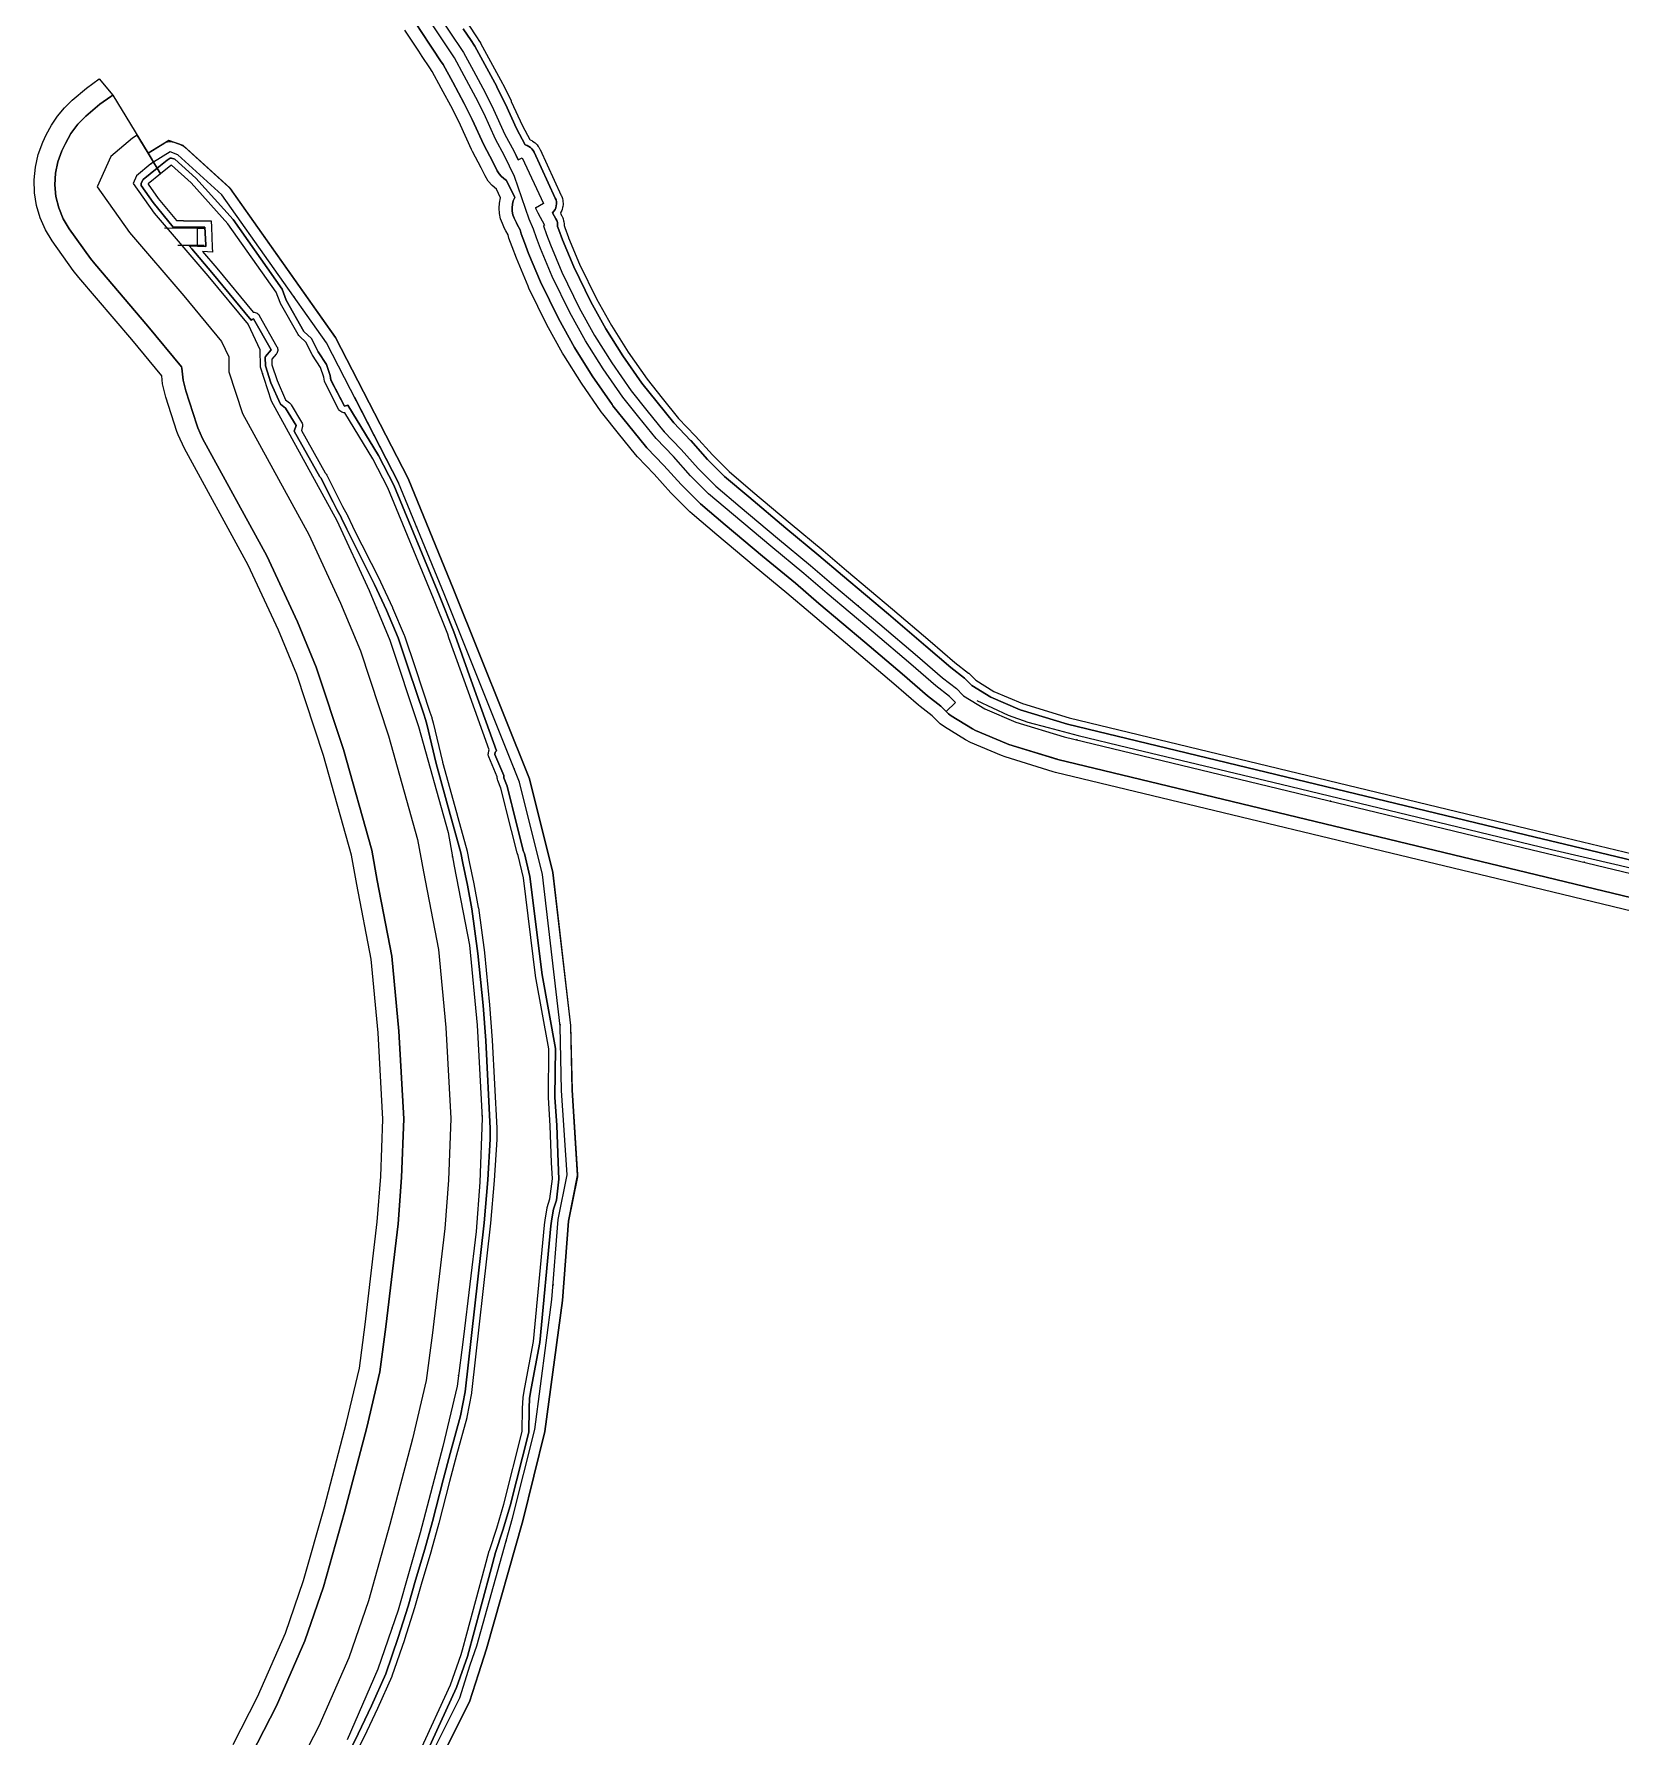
# Model space of a CAD drawing. Header units: inches. Extents: x 87989 to 118156, y 435697 to 451526.
# Drawn here: x 105422 to 106030, y 448099 to 448751 of the extents above; entities that cross this region are included whole.
import ezdxf

# ---------------------------------------------------------------- set-up
doc = ezdxf.new("R2010")
doc.units = ezdxf.units.IN
doc.header["$MEASUREMENT"] = 0
for name, color, linetype, true_color in [('As_waterkering_BWK', 7, 'Continuous', 0x7b8981), ('Beschermingszone_BWK', 7, 'Continuous', 0xcf890d), ('Grens_bebouwingsvrije_zone_BWK', 7, 'Continuous', 0x6789ae), ('Kernzone_BWK', 7, 'Continuous', 0xcb89af), ('Kunstwerken_BWK', 7, 'Continuous', 0xc78952), ('Referentiepunten_BWK', 7, 'Continuous', 0x178980)]:
    doc.layers.add(name, color=color, linetype=linetype, true_color=true_color)

msp = doc.modelspace()

# ---------------------------------------------------------------- linework, layer by layer
at = {"layer": 'As_waterkering_BWK'}
for points in [[(105580.712, 448752.409), (105581.987, 448750.5), (105584.9602, 448746.0497), (105586.182, 448744.221), (105590.037, 448737.178), (105594.54, 448728.817), (105597.715, 448722.358), (105602.047, 448712.825), (105605.4567, 448706.4625), (105607.1253, 448703.0657), (105608.7625, 448703.8843), (105616.8736, 448686.3225), (105613.8226, 448684.5366), (105614.6632, 448682.7324), (105617.303, 448678.048), (105616.842, 448677.798), (105618.011, 448674.533), (105619.514, 448670.523), (105623.9, 448660.059), (105630.572, 448646.384), (105636.461, 448635.75), (105643.085, 448625.263), (105650.531, 448614.519), (105656.521, 448607.043), (105663.019, 448598.981), (105669.581, 448592.147), (105676.141, 448584.849), (105682.883, 448578.104), (105692.299, 448570.107), (105706.552, 448558.17), (105719.178, 448547.722), (105728.192, 448540.011), (105745.817, 448525.158), (105760.185, 448512.961), (105769.748, 448504.682), (105775.1344, 448500.5232), (105777.5904, 448498.0348)], [(105467.4199, 448702.2184), (105466.402, 448701.6004), (105460.978, 448696.9702), (105459.6551, 448694.0598), (105467.7249, 448682.6827), (105488.288, 448658.6518), (105503.7083, 448639.9524), (105508.2062, 448630.4274), (105508.3385, 448623.8128), (105512.5719, 448610.7159), (105537.7073, 448564.9429), (105550.1428, 448538.0876), (105557.9848, 448519.0946), (105568.9282, 448485.9646), (105580.3053, 448445.351), (105582.6866, 448432.5186), (105588.5074, 448402.2238), (105591.4179, 448371.5321), (105593.4022, 448335.9455), (105592.4762, 448311.4715), (105591.021, 448292.5538), (105586.2585, 448252.2047), (105583.7449, 448233.287), (105578.321, 448210.1359), (105569.5897, 448177.0629), (105561.2553, 448147.4295), (105553.4501, 448124.8076), (105541.6761, 448097.8201)], [(105575.2346, 448094.6831), (105584.8563, 448113.8331), (105588.7443, 448126.5261), (105591.2856, 448133.8035), (105605.0439, 448182.7515), (105613.5106, 448216.6182), (105620.1252, 448266.4923), (105622.5065, 448297.0517), (105625.9461, 448314.2497), (105623.8294, 448346.5289), (105623.3002, 448371.1352), (105616.5533, 448429.3436), (105607.6898, 448464.6656), (105578.8501, 448536.7647), (105561.3413, 448579.2782), (105533.7386, 448632.9409), (105493.6541, 448689.6942), (105476.7208, 448705.04), (105473.8103, 448706.0984), (105467.4199, 448702.2184)], [(105777.5904, 448498.0348), (105777.8475, 448497.7743), (105785.9485, 448492.7622), (105797.8378, 448487.6918), (105816.3241, 448482.0094), (105995.7381, 448438.7562), (106006.8944, 448436.0666), (106080.2492, 448418.3822)]]:
    msp.add_lwpolyline(points, dxfattribs=at)
at = {"layer": 'Beschermingszone_BWK'}
for points in [[(106076.5753, 448404.8668), (106003.6133, 448422.4565), (105992.457, 448425.1461), (105813.0429, 448468.3993), (105812.2106, 448468.6273), (105793.7243, 448474.3097), (105792.3458, 448474.814), (105780.4565, 448479.8844), (105778.5825, 448480.8567), (105770.4815, 448485.8688), (105768.8485, 448487.0497), (105767.7121, 448488.1134), (105765.8325, 448490.0178), (105761.1921, 448493.6006), (105760.5846, 448494.0975), (105751.0732, 448502.3323), (105736.776, 448514.4688), (105719.1308, 448529.339), (105710.1644, 448537.009), (105697.5948, 448547.4105), (105683.2731, 448559.4051), (105673.8203, 448567.4332), (105672.9813, 448568.2067), (105666.2393, 448574.9517), (105665.7291, 448575.49), (105659.323, 448582.6167), (105652.9206, 448589.2845), (105652.1188, 448590.1954), (105645.6081, 448598.2732), (105639.6054, 448605.7651), (105639.0242, 448606.5444), (105631.4134, 448617.5375), (105624.6245, 448628.2736), (105624.2136, 448628.9675), (105618.1572, 448639.9233), (105611.3177, 448653.9201), (105610.9883, 448654.6471), (105606.5035, 448665.3602), (105604.866, 448669.7166), (105603.6614, 448673.0788), (105603.3309, 448674.3254), (105602.4665, 448675.8591), (105601.9728, 448676.8202), (105601.1322, 448678.6244), (105600.41, 448680.5152), (105599.974, 448682.4917), (105599.8337, 448684.5109), (105599.9923, 448686.5287), (105600.4462, 448688.5012), (105598.9339, 448691.7756), (105597.188, 448693.2207), (105595.7155, 448694.9434), (105594.5597, 448696.8929), (105593.0001, 448700.0676), (105589.7073, 448706.2121), (105589.3013, 448707.0331), (105585.0572, 448716.3726), (105582.0906, 448722.4075), (105577.7336, 448730.4978), (105574.1979, 448736.9572), (105573.3192, 448738.2724), (105570.3455, 448742.7235), (105569.0556, 448744.6547), (105563.7032, 448752.7329)], [(105567.8303, 448755.5565), (105573.2186, 448747.4241), (105574.5032, 448745.5008), (105577.4767, 448741.05), (105578.4779, 448739.5514), (105582.1277, 448732.8836), (105586.5368, 448724.6966), (105589.5778, 448718.5103), (105593.9838, 448708.8377), (105597.4489, 448702.3515), (105599.1893, 448698.8316), (105599.8697, 448697.7387), (105600.7031, 448696.7574), (105601.6715, 448695.9089), (105602.7537, 448695.2116), (105605.8667, 448688.6898), (105605.3163, 448687.4313), (105604.9664, 448686.1031), (105604.8255, 448684.7367), (105604.8968, 448683.365), (105605.1787, 448682.0207), (105605.6645, 448680.7359), (105606.5051, 448678.9317), (105606.8225, 448678.3139), (105607.9773, 448676.2511), (105608.3687, 448674.7642), (105609.5606, 448671.4368), (105611.1501, 448667.2041), (105615.7055, 448656.3462), (105622.591, 448642.2307), (105628.7197, 448631.1668), (105635.5818, 448620.2966), (105643.1338, 448609.3925), (105643.5074, 448608.8915), (105649.5056, 448601.4053), (105656.0117, 448593.3331), (105656.5272, 448592.7475), (105662.9866, 448586.0203), (105669.6116, 448578.6595), (105676.5176, 448571.7415), (105677.057, 448571.2442), (105686.4967, 448563.2272), (105700.7938, 448551.2532), (105713.3835, 448540.8351), (105722.3669, 448533.1504), (105740.0049, 448518.2864), (105754.3274, 448506.1282), (105764.0525, 448497.718), (105769.1546, 448493.7697), (105771.2707, 448491.6258), (105772.0624, 448490.8799), (105773.1122, 448490.1208), (105781.2132, 448485.1086), (105782.418, 448484.4836), (105794.3072, 448479.4132), (105795.1934, 448479.089), (105813.9472, 448473.3334), (105993.6288, 448430.0068), (106004.7851, 448427.3173), (106077.8874, 448409.6938)], [(106081.421, 448423.243), (106008.0662, 448440.9273), (105996.91, 448443.6169), (105817.6458, 448486.834), (105799.5578, 448492.394), (105788.2577, 448497.2131), (105780.9864, 448501.7119), (105778.693, 448504.0355), (105778.1901, 448504.4808), (105772.9146, 448508.554), (105763.4392, 448516.757), (105749.0459, 448528.9756), (105731.4282, 448543.8224), (105722.3969, 448551.5478), (105709.751, 448562.0127), (105695.5225, 448573.9291), (105686.2751, 448581.783), (105679.771, 448588.29), (105673.2995, 448595.4895), (105673.1876, 448595.61), (105666.7758, 448602.2876), (105660.4185, 448610.1751), (105654.5416, 448617.5098), (105647.2553, 448628.0234), (105640.7653, 448638.2983), (105635.0088, 448648.6929), (105628.4562, 448662.1233), (105624.1623, 448672.3675), (105622.7059, 448676.2532), (105622.2559, 448677.51), (105622.2913, 448678.2847), (105622.2015, 448679.0551), (105621.9888, 448679.8009), (105621.6589, 448680.5027), (105620.3755, 448682.7802), (105620.8805, 448683.3531), (105621.2913, 448683.9967), (105621.5983, 448684.696), (105621.794, 448685.4341), (105621.8738, 448686.1936), (105621.8358, 448686.9562), (105621.6809, 448687.704), (105621.4128, 448688.419), (105613.3017, 448705.9808), (105612.9294, 448706.6435), (105612.4628, 448707.2436), (105611.9124, 448707.7679), (105611.2902, 448708.2045), (105610.6101, 448708.544), (105609.8871, 448708.7788), (105606.5313, 448715.0425), (105602.267, 448724.4265), (105602.2022, 448724.5637), (105599.0272, 448731.0227), (105598.9422, 448731.1879), (105594.4311, 448739.5638), (105590.568, 448746.6217), (105590.3395, 448746.9987), (105589.1177, 448748.8273), (105586.1447, 448753.2774)], [(105588.2236, 448754.666), (105591.1965, 448750.2161), (105592.4182, 448748.3875), (105592.4774, 448748.2945), (105592.7059, 448747.9175), (105592.761, 448747.822), (105596.6281, 448740.7567), (105601.154, 448732.3528), (105601.2603, 448732.1463), (105604.454, 448725.6495), (105604.5351, 448725.478), (105608.7736, 448716.1511), (105611.6293, 448710.8207), (105611.7266, 448710.7809), (105612.4067, 448710.4414), (105612.7264, 448710.2508), (105613.3486, 448709.8141), (105613.6364, 448709.5783), (105614.1869, 448709.0541), (105614.4365, 448708.7781), (105614.9031, 448708.178), (105615.109, 448707.868), (105615.4813, 448707.2052), (105615.5713, 448707.0291), (105623.6825, 448689.4673), (105623.7537, 448689.2967), (105624.0218, 448688.5817), (105624.129, 448688.211), (105624.2838, 448687.4633), (105624.3327, 448687.0806), (105624.3707, 448686.3179), (105624.3601, 448685.9323), (105624.2803, 448685.1728), (105624.2105, 448684.7934), (105624.0148, 448684.0553), (105623.8874, 448683.6911), (105623.5805, 448682.9919), (105623.3987, 448682.6517), (105623.3556, 448682.5842), (105623.8369, 448681.7301), (105623.9215, 448681.5662), (105624.2514, 448680.8643), (105624.393, 448680.4863), (105624.6057, 448679.7405), (105624.6846, 448679.3446), (105624.7745, 448678.5743), (105624.7887, 448678.1708), (105624.7758, 448677.8886), (105625.0534, 448677.1133), (105626.4688, 448673.3343), (105626.5041, 448673.2453), (105630.7343, 448663.1555), (105637.2273, 448649.8474), (105642.9174, 448639.5725), (105649.3405, 448629.4036), (105656.5469, 448619.0053), (105662.3672, 448611.7411), (105668.6542, 448603.9409), (105675.005, 448597.3266), (105675.1449, 448597.176), (105681.586, 448590.0106), (105687.9712, 448583.6225), (105697.1343, 448575.8402), (105711.3505, 448563.934), (105724.0064, 448553.4607), (105733.0462, 448545.7282), (105750.6604, 448530.8844), (105765.0663, 448518.655), (105774.498, 448510.4899), (105779.7179, 448506.4596), (105779.8474, 448506.3525), (105780.3503, 448505.9072), (105780.4723, 448505.7917), (105782.5558, 448503.6807), (105789.4123, 448499.4386), (105800.4178, 448494.7451), (105818.3066, 448489.2463), (105997.4959, 448446.0473), (106008.6522, 448443.3577), (106082.0069, 448425.6733)]]:
    msp.add_lwpolyline(points, dxfattribs=at)
for points in [[(105497.9231, 448095.9996, 0), (105507.3569, 448114.1852, 0), (105518.0188, 448138.6239, 0), (105524.9734, 448158.7803, 0), (105532.9264, 448187.0576, 0), (105541.4441, 448219.3216, 0), (105546.3215, 448240.14, 0), (105548.553, 448256.9346, 0), (105553.1923, 448296.2397, 0), (105554.5314, 448313.648, 0), (105555.3622, 448335.6054, 0), (105553.5179, 448368.6795, 0), (105550.8482, 448396.8328, 0), (105545.3468, 448425.467, 0), (105543.2542, 448436.7419, 0), (105532.5722, 448474.8742, 0), (105522.3348, 448505.8667, 0), (105515.3242, 448522.8461, 0), (105503.7721, 448547.7937, 0), (105479.2635, 448592.4251, 0), (105476.8636, 448597.7191, 0), (105476.4138, 448599.0284, 0), (105472.1805, 448612.1253, 0), (105470.9158, 448617.2141, 0), (105470.6086, 448620.3627, 0), (105459.1907, 448634.2086, 0), (105438.8525, 448657.9768, 0), (105436.7302, 448660.698, 0), (105428.6603, 448672.0751, 0), (105426.064, 448676.2936, 0), (105424.0384, 448680.814, 0), (105422.6181, 448685.5594, 0), (105421.827, 448690.4493, 0), (105421.6788, 448695.4005, 0), (105422.1758, 448700.3289, 0), (105423.3097, 448705.1508, 0), (105425.0612, 448709.7843, 0), (105426.3841, 448712.6947, 0), (105428.3075, 448716.3774, 0), (105430.6215, 448719.828, 0), (105433.2983, 448723.0055, 0), (105436.3061, 448725.8717, 0), (105441.73, 448730.5019, 0), (105446.6808, 448734.0824, 0), (105451.8505, 448727.8621, 0), (105451.0871, 448727.3986, 0), (105446.9241, 448724.4174, 0), (105441.5002, 448719.7871, 0), (105438.3909, 448716.7141, 0), (105435.7612, 448713.2217, 0), (105433.667, 448709.3843, 0), (105432.3441, 448706.4739, 0), (105430.8032, 448702.2797, 0), (105429.9023, 448697.9031, 0), (105429.6615, 448693.4413, 0), (105430.086, 448688.9932, 0), (105431.1665, 448684.6576, 0), (105432.879, 448680.5305, 0), (105435.1856, 448676.7035, 0), (105443.2554, 448665.3264, 0), (105444.9309, 448663.178, 0), (105465.3164, 448639.3546, 0), (105478.1802, 448623.7554, 0), (105478.3425, 448623.3144, 0), (105478.7943, 448618.6033, 0), (105479.7927, 448614.5858, 0), (105484.0261, 448601.4889, 0), (105484.3811, 448600.4553, 0), (105486.2758, 448596.2758, 0), (105510.9163, 448551.4041, 0), (105522.6544, 448526.0548, 0), (105529.8401, 448508.6516, 0), (105540.2261, 448477.209, 0), (105551.0544, 448438.5543, 0), (105553.2078, 448426.9515, 0), (105558.7765, 448397.9677, 0), (105561.4968, 448369.28, 0), (105563.3706, 448335.677, 0), (105562.5198, 448313.1898, 0), (105561.1562, 448295.4637, 0), (105556.491, 448255.9389, 0), (105554.2001, 448238.6973, 0), (105549.2076, 448217.3878, 0), (105540.645, 448184.9534, 0), (105532.6117, 448156.3907, 0), (105525.4781, 448135.7152, 0), (105514.582, 448110.7399, 0), (105504.8226, 448091.9267, 0)], [(105569.6445, 448093.5703, 0), (105581.2871, 448118.8223, 0), (105585.3457, 448130.4414, 0), (105585.8496, 448132.2871, 0), (105587.5039, 448138.4355, 0), (105594.4258, 448163.8926, 0), (105596.1191, 448170.209, 0), (105596.1582, 448170.3438, 0), (105598.9492, 448178.832, 0), (105601.7324, 448188.0566, 0), (105608.707, 448215.9551, 0), (105608.875, 448224.8086, 0), (105609.0371, 448228.7617, 0), (105609.0723, 448229.0859, 0), (105609.7109, 448232.7773, 0), (105613.043, 448250.3496, 0), (105617.2168, 448294.9785, 0), (105617.2363, 448295.1309, 0), (105617.6465, 448297.7676, 0), (105618.2598, 448301.4316, 0), (105618.3379, 448301.7598, 0), (105619.3555, 448305.041, 0), (105620.2832, 448312.6973, 0), (105619.9805, 448318.9336, 0), (105619.4336, 448333.0547, 0), (105618.7754, 448343.875, 0), (105618.7695, 448344.0527, 0), (105618.9668, 448362.4668, 0), (105613.8535, 448390.4219, 0), (105613.832, 448390.5645, 0), (105609.1875, 448428.0547, 0), (105607.1641, 448436.5098, 0), (105606.8906, 448437.1563, 0), (105606.7695, 448437.5215, 0), (105602.4434, 448454.7598, 0), (105602.377, 448455.1484, 0), (105602.3613, 448455.332, 0), (105602.2578, 448455.5566, 0), (105602.1816, 448455.8027, 0), (105600.5391, 448462.3496, 0), (105599.3418, 448465.3418, 0), (105599.2188, 448465.7461, 0), (105599.166, 448466.166, 0), (105599.1445, 448466.6387, 0), (105595.9258, 448474.3223, 0), (105595.8066, 448474.6836, 0), (105595.7422, 448475.0605, 0), (105595.7363, 448475.4414, 0), (105595.7891, 448475.8184, 0), (105595.9805, 448476.7012, 0), (105596.0781, 448477.0352, 0), (105588.123, 448499.1543, 0), (105580.6289, 448519.9824, 0), (105580.1758, 448521.3359, 0), (105574.6797, 448535.0723, 0), (105557.252, 448577.3887, 0), (105551.5215, 448588.5332, 0), (105540.7637, 448606.1895, 0), (105540.3496, 448606.1934, 0), (105539.9414, 448606.2656, 0), (105539.5508, 448606.4043, 0), (105539.1895, 448606.6074, 0), (105538.8672, 448606.8691, 0), (105538.5938, 448607.1797, 0), (105538.375, 448607.5313, 0), (105533.2031, 448617.584, 0), (105533.0781, 448617.873, 0), (105532.9707, 448618.2637, 0), (105532.668, 448619.8613, 0), (105531.4844, 448623.5254, 0), (105528.418, 448628.1855, 0), (105528.2734, 448628.4336, 0), (105525.9063, 448633.1211, 0), (105523.3594, 448635.5664, 0), (105523.1758, 448635.7637, 0), (105522.9199, 448636.1289, 0), (105516.1543, 448648.0684, 0), (105515.9902, 448648.4219, 0), (105514.5059, 448652.3691, 0), (105495.9766, 448678.6074, 0), (105481.8613, 448694.3086, 0), (105474.4043, 448701.0664, 0), (105474.0664, 448700.8711, 0), (105470.1685, 448697.6907, 0), (105468.8586, 448699.8484, 0), (105472.6406, 448702.9336, 0), (105473.8965, 448703.6621, 0), (105474.375, 448703.7637, 0), (105475.668, 448703.2949, 0), (105483.6348, 448696.0742, 0), (105497.9336, 448680.1699, 0), (105516.7344, 448653.5488, 0), (105518.3301, 448649.3008, 0), (105525.0898, 448637.3691, 0), (105527.9453, 448634.6309, 0), (105530.5059, 448629.5605, 0), (105533.7598, 448624.6172, 0), (105535.0957, 448620.4805, 0), (105535.4258, 448618.7285, 0), (105540.5977, 448608.6738, 0), (105541.8945, 448609.1387, 0), (105553.7031, 448589.7559, 0), (105559.5234, 448578.4395, 0), (105576.9961, 448536.0117, 0), (105582.5234, 448522.1973, 0), (105582.9902, 448520.8027, 0), (105590.4766, 448500, 0), (105598.8848, 448476.6387, 0), (105598.4238, 448476.1719, 0), (105598.2324, 448475.2891, 0), (105601.625, 448467.1895, 0), (105601.6621, 448466.2695, 0), (105602.9219, 448463.1211, 0), (105604.6055, 448456.4102, 0), (105604.7988, 448456.1445, 0), (105604.8672, 448455.3672, 0), (105609.1934, 448438.1289, 0), (105609.5469, 448437.293, 0), (105611.6504, 448428.502, 0), (105616.3125, 448390.8711, 0), (105621.4688, 448362.6797, 0), (105621.2695, 448344.0254, 0), (105621.9316, 448333.1777, 0), (105622.4785, 448319.043, 0), (105622.791, 448312.6074, 0), (105621.8105, 448304.5156, 0), (105620.7246, 448301.0195, 0), (105620.1133, 448297.3691, 0), (105619.7051, 448294.7461, 0), (105615.5215, 448250, 0), (105612.1719, 448232.332, 0), (105611.5352, 448228.6582, 0), (105611.373, 448224.7324, 0), (105611.2012, 448215.625, 0), (105604.1426, 448187.3926, 0), (105601.334, 448178.0801, 0), (105598.5332, 448169.5625, 0), (105596.8398, 448163.2402, 0), (105589.916, 448137.7832, 0), (105588.2637, 448131.6309, 0), (105587.7344, 448129.6973, 0), (105583.6074, 448117.8848, 0), (105571.875, 448092.4414, 0)], [(105534.6191, 448077.3926, 0), (105545.8633, 448100.0137, 0), (105550.957, 448110.7949, 0), (105556.4297, 448122.998, 0), (105561.2578, 448136.9609, 0), (105565.0176, 448149.0313, 0), (105567.8906, 448158.8828, 0), (105571.4629, 448170.7891, 0), (105574.3066, 448181.4395, 0), (105578.4844, 448197.3223, 0), (105581.1152, 448207.4238, 0), (105585.0957, 448221.8359, 0), (105586.8262, 448231.082, 0), (105594.0918, 448295.9004, 0), (105595.543, 448312.2598, 0), (105596.4648, 448327.8867, 0), (105596.4648, 448331.9941, 0), (105594.7734, 448365.6719, 0), (105593.7324, 448379.1094, 0), (105591.7852, 448399.0234, 0), (105589.4512, 448416.127, 0), (105587.7461, 448425.2559, 0), (105585.9785, 448433.6074, 0), (105585.1777, 448437.6113, 0), (105581.6465, 448450.4199, 0), (105581.1211, 448452.3242, 0), (105575.7617, 448471.7539, 0), (105572.1484, 448486.8574, 0), (105571.7266, 448488.6211, 0), (105571.0176, 448490.7344, 0), (105565.3105, 448507.7383, 0), (105561.209, 448519.9746, 0), (105556.7773, 448530.4922, 0), (105552.1465, 448540.3477, 0), (105541.4746, 448561.5645, 0), (105539.5215, 448565.7832, 0), (105539.4609, 448565.9063, 0), (105537.6934, 448569.125, 0), (105536.2715, 448571.9648, 0), (105531.5996, 448581.1914, 0), (105531.1504, 448581.6816, 0), (105521.4023, 448599.1172, 0), (105522.0508, 448601.2676, 0), (105518.082, 448607.9492, 0), (105516.0605, 448609.4805, 0), (105512.4316, 448617.6523, 0), (105510.332, 448624.1465, 0), (105510.2695, 448627.3027, 0), (105510.3438, 448627.7266, 0), (105512.5703, 448630.25, 0), (105505.8105, 448642.1895, 0), (105505.1992, 448641.8496, 0), (105504.8828, 448641.6719, 0), (105489.8184, 448659.9375, 0), (105482.0977, 448668.9609, 0), (105481.1152, 448670.1738, 0), (105487.5234, 448669.9043, 0), (105487.5195, 448669.9922, 0), (105487.5117, 448670.3027, 0), (105487.4902, 448670.5723, 0), (105487.1699, 448677.2383, 0), (105482.2715, 448677.2188, 0), (105478.9375, 448677.2695, 0), (105475.3262, 448677.2695, 0), (105475.0215, 448677.2695, 0), (105467.2852, 448686.7617, 0), (105462.7129, 448693.2051, 0), (105462.6895, 448694.0898, 0), (105463.541, 448695.5098, 0), (105468.8586, 448699.8484, 0), (105470.1685, 448697.6907, 0), (105465.4609, 448693.8496, 0), (105465.3965, 448693.7441, 0), (105469.2754, 448688.2754, 0), (105476.209, 448679.7695, 0), (105478.9375, 448679.7695, 0), (105479.0059, 448679.7637, 0), (105489.5723, 448679.7422, 0), (105489.6699, 448677.2441, 0), (105489.9492, 448669.6406, 0), (105490.0098, 448667.6973, 0), (105486.2637, 448667.9707, 0), (105491.7344, 448661.5469, 0), (105505.6465, 448644.6758, 0), (105506.0449, 448644.6738, 0), (105506.4375, 448644.6094, 0), (105506.8145, 448644.4805, 0), (105507.166, 448644.293, 0), (105507.4844, 448644.0508, 0), (105507.7578, 448643.7617, 0), (105507.9805, 448643.4316, 0), (105514.7461, 448631.4824, 0), (105514.9102, 448631.1309, 0), (105515.0176, 448630.7598, 0), (105515.0664, 448630.377, 0), (105515.0566, 448629.9902, 0), (105514.9863, 448629.6113, 0), (105514.8594, 448629.2461, 0), (105514.6777, 448628.9043, 0), (105514.4453, 448628.5957, 0), (105512.7813, 448626.7109, 0), (105512.8242, 448624.5664, 0), (105514.7695, 448618.5469, 0), (105518.084, 448611.084, 0), (105519.5918, 448609.9414, 0), (105519.8359, 448609.7305, 0), (105520.0488, 448609.4902, 0), (105520.2324, 448609.2246, 0), (105524.209, 448602.5313, 0), (105524.3867, 448602.1602, 0), (105524.5, 448601.7656, 0), (105524.5488, 448601.3574, 0), (105524.5313, 448600.9473, 0), (105524.4453, 448600.5449, 0), (105524.1016, 448599.4102, 0), (105533.1914, 448583.1563, 0), (105533.4434, 448582.8809, 0), (105533.6563, 448582.6133, 0), (105533.8301, 448582.3203, 0), (105538.5059, 448573.0898, 0), (105539.8848, 448570.3281, 0), (105539.9297, 448570.2441, 0), (105541.6523, 448567.1094, 0), (105541.6914, 448567.0332, 0), (105541.7539, 448566.9102, 0), (105541.791, 448566.834, 0), (105543.709, 448562.6895, 0), (105543.7441, 448562.6152, 0), (105554.3809, 448541.4707, 0), (105554.4102, 448541.4102, 0), (105559.041, 448531.5547, 0), (105559.082, 448531.4629, 0), (105563.5137, 448520.9453, 0), (105563.5801, 448520.7695, 0), (105567.6816, 448508.5332, 0), (105573.3867, 448491.5313, 0), (105574.0977, 448489.416, 0), (105574.1582, 448489.2031, 0), (105574.5801, 448487.4395, 0), (105578.1719, 448472.4199, 0), (105578.1934, 448472.3359, 0), (105583.5293, 448452.9902, 0), (105584.0566, 448451.084, 0), (105587.5879, 448438.2754, 0), (105587.6289, 448438.1016, 0), (105588.4258, 448434.1113, 0), (105590.1992, 448425.7441, 0), (105591.9102, 448416.5859, 0), (105591.9297, 448416.4648, 0), (105594.2617, 448399.3613, 0), (105594.2734, 448399.2676, 0), (105596.2227, 448379.3262, 0), (105597.2656, 448365.8652, 0), (105597.2695, 448365.7969, 0), (105598.9609, 448332.1191, 0), (105598.9648, 448331.9941, 0), (105598.9648, 448327.8867, 0), (105598.9609, 448327.7383, 0), (105598.0371, 448312.1113, 0), (105598.0313, 448312.0391, 0), (105596.5781, 448295.6504, 0), (105589.3105, 448230.8047, 0), (105589.2832, 448230.623, 0), (105587.5527, 448221.377, 0), (105587.5059, 448221.1699, 0), (105583.5313, 448206.7754, 0), (105580.9043, 448196.6895, 0), (105576.7227, 448180.7988, 0), (105573.877, 448170.1445, 0), (105573.8574, 448170.0723, 0), (105570.2871, 448158.1738, 0), (105567.4102, 448148.3105, 0), (105563.6445, 448136.2168, 0), (105563.6211, 448136.1445, 0), (105558.791, 448122.1816, 0), (105558.7109, 448121.9746, 0), (105553.2285, 448109.75, 0), (105548.1133, 448098.9238, 0), (105536.8574, 448076.2793, 0)]]:
    msp.add_polyline3d(points, dxfattribs=at)
at = {"layer": 'Grens_bebouwingsvrije_zone_BWK'}
for points in [[(106077.8874, 448409.6938), (106004.7851, 448427.3173), (105993.6288, 448430.0068), (105814.2148, 448473.2601), (105813.6797, 448473.4066), (105795.1934, 448479.089), (105794.3072, 448479.4132), (105782.418, 448484.4836), (105781.2132, 448485.1086), (105773.1122, 448490.1208), (105772.2375, 448490.7367), (105771.4421, 448491.4521), (105771.185, 448491.7126), (105774.7436, 448495.2249), (105772.4767, 448497.5216), (105767.2147, 448501.5844), (105757.5816, 448509.9241), (105743.2338, 448522.1039), (105725.603, 448536.9618), (105716.6027, 448544.6612), (105703.9928, 448555.0958), (105689.7202, 448567.0493), (105680.1693, 448575.1608), (105673.2557, 448582.0774), (105666.6502, 448589.424), (105660.0136, 448596.3357), (105653.403, 448604.5374), (105647.3225, 448612.1263), (105639.7487, 448623.0547), (105633.0176, 448633.7113), (105627.0225, 448644.5369), (105620.255, 448658.4075), (105615.7953, 448669.0474), (105614.2551, 448673.1568), (105613.0655, 448676.4792), (105611.3856, 448680.381), (105605.7832, 448696.7259), (105601.8977, 448704.6354), (105598.4595, 448711.051), (105594.0985, 448720.6479), (105590.983, 448726.9857), (105586.5217, 448735.2694), (105582.7579, 448742.1457), (105577.3816, 448750.1935), (105571.9573, 448758.3801)], [(105577.3214, 448089.9236), (105588.5733, 448112.3214), (105591.9856, 448123.087), (105595.1028, 448132.6017), (105608.9104, 448181.725), (105617.4461, 448215.8678), (105624.1047, 448266.0736), (105626.4758, 448296.5021), (105629.9721, 448313.9837), (105627.8266, 448346.7028), (105627.2953, 448371.4091), (105620.4966, 448430.0637), (105611.5038, 448465.9007), (105582.5565, 448538.2691), (105564.9756, 448580.9576), (105537.1675, 448635.0197), (105496.667, 448692.362), (105478.8253, 448708.531), (105473.3743, 448710.5132), (105465.344, 448705.6376), (105461.1921, 448712.4759), (105459.347, 448711.3556), (105451.1577, 448704.3647), (105445.8758, 448692.7446), (105458.2527, 448675.2953), (105479.0993, 448650.9329), (105493.4971, 448633.4736), (105496.2599, 448627.6228), (105496.3763, 448621.8047), (105501.5044, 448605.9397), (105526.9909, 448559.5273), (105539.1474, 448533.2745), (105546.7269, 448514.9174), (105557.4474, 448482.4624), (105568.605, 448442.6323), (105570.895, 448430.2918), (105576.615, 448400.5214), (105579.4495, 448370.6312), (105581.3896, 448335.8381), (105580.4936, 448312.1588), (105579.0751, 448293.7178), (105574.3515, 448253.6984), (105571.927, 448235.4511), (105566.6756, 448213.0367), (105558.0118, 448180.2191), (105549.7979, 448151.014), (105542.2613, 448129.1707), (105530.8384, 448102.988), (105520.3466, 448082.7627)]]:
    msp.add_lwpolyline(points, dxfattribs=at)
at = {"layer": 'Kernzone_BWK'}
for points in [[(106077.8874, 448409.6938), (106004.7851, 448427.3173), (105993.6288, 448430.0068), (105813.9472, 448473.3334), (105795.1934, 448479.089), (105794.3072, 448479.4132), (105782.418, 448484.4836), (105781.2132, 448485.1086), (105773.1122, 448490.1208), (105772.0624, 448490.8799), (105771.2707, 448491.6258), (105769.1546, 448493.7697), (105764.0525, 448497.718), (105754.3274, 448506.1282), (105740.0049, 448518.2864), (105722.3669, 448533.1504), (105713.3835, 448540.8351), (105700.7938, 448551.2532), (105686.4967, 448563.2272), (105677.057, 448571.2442), (105676.5176, 448571.7415), (105669.6116, 448578.6595), (105662.9866, 448586.0203), (105656.5272, 448592.7475), (105656.0117, 448593.3331), (105649.5056, 448601.4053), (105643.5074, 448608.8915), (105643.1338, 448609.3925), (105635.5818, 448620.2966), (105628.7197, 448631.1668), (105622.591, 448642.2307), (105615.7055, 448656.3462), (105611.1501, 448667.2041), (105609.5606, 448671.4368), (105608.3687, 448674.7642), (105607.9773, 448676.2511), (105606.8225, 448678.3139), (105606.5051, 448678.9317), (105605.6645, 448680.7359), (105605.1787, 448682.0207), (105604.8968, 448683.365), (105604.8255, 448684.7367), (105604.9664, 448686.1031), (105605.3163, 448687.4313), (105605.8667, 448688.6898), (105602.7537, 448695.2116), (105601.6715, 448695.9089), (105600.7031, 448696.7574), (105599.8697, 448697.7387), (105599.1893, 448698.8316), (105597.4489, 448702.3515), (105593.9838, 448708.8377), (105589.5778, 448718.5103), (105586.5368, 448724.6966), (105582.1277, 448732.8836), (105578.4779, 448739.5514), (105577.4767, 448741.05), (105574.5032, 448745.5008), (105573.2186, 448747.4241), (105567.8303, 448755.5565)], [(105586.1447, 448753.2774), (105589.1177, 448748.8273), (105590.3395, 448746.9987), (105590.568, 448746.6217), (105594.4311, 448739.5638), (105598.9422, 448731.1879), (105599.0272, 448731.0227), (105602.2022, 448724.5637), (105602.267, 448724.4265), (105606.5313, 448715.0425), (105609.8871, 448708.7788), (105610.6101, 448708.544), (105611.2902, 448708.2045), (105611.9124, 448707.7679), (105612.4628, 448707.2436), (105612.9294, 448706.6435), (105613.3017, 448705.9808), (105621.4128, 448688.419), (105621.6809, 448687.704), (105621.8358, 448686.9562), (105621.8738, 448686.1936), (105621.794, 448685.4341), (105621.5983, 448684.696), (105621.2913, 448683.9967), (105620.8805, 448683.3531), (105620.3755, 448682.7802), (105621.6589, 448680.5027), (105621.9888, 448679.8009), (105622.2015, 448679.0551), (105622.2913, 448678.2847), (105622.2559, 448677.51), (105622.7059, 448676.2532), (105624.1623, 448672.3675), (105628.4562, 448662.1233), (105635.0088, 448648.6929), (105640.7653, 448638.2983), (105647.2553, 448628.0234), (105654.5416, 448617.5098), (105660.4185, 448610.1751), (105666.7758, 448602.2876), (105673.1876, 448595.61), (105673.2995, 448595.4895), (105679.771, 448588.29), (105686.2751, 448581.783), (105695.5225, 448573.9291), (105709.751, 448562.0127), (105722.3969, 448551.5478), (105731.4282, 448543.8224), (105749.0459, 448528.9756), (105763.4392, 448516.757), (105772.9146, 448508.554), (105778.1901, 448504.4808), (105778.693, 448504.0355), (105780.9864, 448501.7119), (105788.2577, 448497.2131), (105799.5578, 448492.394), (105817.6458, 448486.834), (105996.91, 448443.6169), (106008.0662, 448440.9273), (106081.421, 448423.243)], [(105504.8226, 448091.9267), (105514.582, 448110.7399), (105525.4781, 448135.7152), (105532.6117, 448156.3907), (105540.645, 448184.9534), (105549.2076, 448217.3878), (105554.2001, 448238.6973), (105556.491, 448255.9389), (105561.1562, 448295.4637), (105562.5198, 448313.1898), (105563.3706, 448335.677), (105561.4968, 448369.28), (105558.7765, 448397.9677), (105553.2078, 448426.9515), (105551.0544, 448438.5543), (105540.2261, 448477.209), (105529.8401, 448508.6516), (105522.6544, 448526.0548), (105510.9163, 448551.4041), (105486.2758, 448596.2758), (105484.3811, 448600.4553), (105484.0261, 448601.4889), (105479.7927, 448614.5858), (105478.7943, 448618.6033), (105478.3425, 448623.3144), (105478.1802, 448623.7554), (105465.3164, 448639.3546), (105444.9309, 448663.178), (105443.2554, 448665.3264), (105435.1856, 448676.7035), (105432.879, 448680.5305), (105431.1665, 448684.6576), (105430.086, 448688.9932), (105429.6615, 448693.4413), (105429.9023, 448697.9031), (105430.8032, 448702.2797), (105432.3441, 448706.4739), (105433.667, 448709.3843), (105435.7612, 448713.2217), (105438.3909, 448716.7141), (105441.5002, 448719.7871), (105446.9241, 448724.4174), (105451.0871, 448727.3986), (105451.8505, 448727.8621), (105465.344, 448705.6376), (105466.5115, 448703.7144), (105467.42, 448702.218), (105468.8584, 448699.8487), (105463.5412, 448695.5102), (105462.689, 448694.09), (105462.7129, 448693.2057), (105467.2843, 448686.7608), (105475.0212, 448677.2696), (105475.3266, 448677.2696), (105478.9373, 448677.2696), (105482.271, 448677.2188), (105487.1697, 448677.2392), (105487.4907, 448670.5721), (105487.5124, 448670.302), (105487.5205, 448669.9931), (105487.5229, 448669.9036), (105481.1149, 448670.1736), (105482.0983, 448668.9613), (105489.8193, 448659.9382), (105504.8826, 448641.6719), (105505.2, 448641.85), (105505.81, 448642.19), (105512.57, 448630.25), (105510.3432, 448627.7263), (105510.2691, 448627.3033), (105510.3322, 448624.1474), (105512.4318, 448617.652), (105516.061, 448609.48), (105518.0822, 448607.9487), (105522.051, 448601.2679), (105521.402, 448599.117), (105531.151, 448581.681), (105531.6004, 448581.1909), (105536.2724, 448571.9653), (105537.6925, 448569.125), (105539.4604, 448565.9055), (105539.5222, 448565.7832), (105541.4754, 448561.5652), (105552.1474, 448540.3475), (105556.7776, 448530.4917), (105561.2094, 448519.9745), (105565.3104, 448507.7375), (105571.0172, 448490.7349), (105571.7266, 448488.6213), (105572.1484, 448486.8582), (105575.7615, 448471.7541), (105581.1202, 448452.3246), (105581.6457, 448450.4192), (105585.1781, 448437.6114), (105585.978, 448433.607), (105587.747, 448425.255), (105589.452, 448416.127), (105591.785, 448399.024), (105593.733, 448379.109), (105594.773, 448365.672), (105596.4648, 448331.9943), (105596.4652, 448327.8866), (105595.542, 448312.259), (105594.091, 448295.9), (105586.826, 448231.083), (105585.096, 448221.836), (105581.116, 448207.424), (105578.485, 448197.323), (105574.3063, 448181.4395), (105571.462, 448170.79), (105567.8901, 448158.8837), (105565.017, 448149.032), (105561.258, 448136.961), (105556.429, 448122.998), (105550.9568, 448110.7956), (105545.8635, 448100.0138), (105534.6187, 448077.3919)]]:
    msp.add_lwpolyline(points, dxfattribs=at)
msp.add_polyline3d([(105571.8754, 448092.4417, 0), (105583.6083, 448117.8848, 0), (105587.7334, 448129.6977, 0), (105588.2631, 448131.6316, 0), (105589.9167, 448137.7831, 0), (105596.839, 448163.241, 0), (105598.533, 448169.562, 0), (105601.334, 448178.08, 0), (105604.1428, 448187.3918, 0), (105611.2007, 448215.6246, 0), (105611.373, 448224.733, 0), (105611.535, 448228.659, 0), (105612.171, 448232.332, 0), (105615.521, 448250, 0), (105619.706, 448294.746, 0), (105620.114, 448297.37, 0), (105620.725, 448301.019, 0), (105621.811, 448304.516, 0), (105622.7913, 448312.6069, 0), (105622.479, 448319.042, 0), (105621.9314, 448333.1783, 0), (105621.2699, 448344.0263, 0), (105621.4684, 448362.6794, 0), (105616.313, 448390.872, 0), (105611.651, 448428.501, 0), (105609.547, 448437.293, 0), (105609.1937, 448438.1294, 0), (105604.8678, 448455.368, 0), (105604.7996, 448456.1437, 0), (105604.6062, 448456.4107, 0), (105602.9222, 448463.1216, 0), (105601.6629, 448466.2698, 0), (105601.6246, 448467.19, 0), (105598.2318, 448475.2889, 0), (105598.423, 448476.172, 0), (105598.884, 448476.639, 0), (105590.476, 448500, 0), (105582.99, 448520.803, 0), (105582.5232, 448522.1971, 0), (105576.997, 448536.0125, 0), (105559.5242, 448578.4385, 0), (105553.7027, 448589.756, 0), (105541.8948, 448609.1393, 0), (105540.5979, 448608.6746, 0), (105535.4267, 448618.7279, 0), (105535.096, 448620.48, 0), (105533.7588, 448624.6174, 0), (105530.506, 448629.56, 0), (105527.946, 448634.63, 0), (105525.09, 448637.37, 0), (105518.33, 448649.3, 0), (105516.7342, 448653.5496, 0), (105497.933, 448680.1692, 0), (105483.6355, 448696.0744, 0), (105475.6685, 448703.2945, 0), (105474.3759, 448703.7646, 0), (105473.8967, 448703.6619, 0), (105472.64, 448702.9343, 0), (105468.8584, 448699.8487, 0), (105467.42, 448702.218, 0), (105466.5115, 448703.7144, 0), (105465.344, 448705.6376, 0), (105471.7724, 448709.54, 0), (105472.2993, 448709.8018, 0), (105472.8589, 448709.9835, 0), (105473.4392, 448710.0811, 0), (105474.0275, 448710.0925, 0), (105474.6111, 448710.0174, 0), (105475.1773, 448709.8575, 0), (105478.0883, 448708.799, 0), (105478.1845, 448708.7541, 0), (105478.7208, 448708.5041, 0), (105479.3494, 448708.0541, 0), (105496.3402, 448692.6581, 0), (105496.8198, 448692.1335, 0), (105537.1507, 448635.0095, 0), (105564.9691, 448580.9546, 0), (105582.5564, 448538.2691, 0), (105611.4866, 448465.8951, 0), (105620.4799, 448430.0607, 0), (105627.2865, 448371.4085, 0), (105627.8266, 448346.7028, 0), (105629.9418, 448314.3805, 0), (105629.8768, 448313.5101, 0), (105626.4758, 448296.5021, 0), (105624.1018, 448266.0739, 0), (105617.4335, 448215.8702, 0), (105608.9096, 448181.7252, 0), (105595.0991, 448132.6029, 0), (105591.9856, 448123.087, 0), (105588.5733, 448112.3214, 0), (105577.3214, 448089.9236, 0)], dxfattribs=at)
at = {"layer": 'Kunstwerken_BWK'}
msp.add_line((105544.4604, 448612.0966), (105561.3029, 448579.3529), dxfattribs=at)
for points in [[(105555.5993, 448785.46), (105556.043, 448784.638), (105557.257, 448785.25), (105557.612, 448784.546), (105557.8496, 448784.2053), (105558.1452, 448783.7814), (105564.418, 448775.99), (105575.259, 448760.639), (105580.712, 448752.409), (105581.987, 448750.5), (105584.9602, 448746.0497), (105586.182, 448744.221), (105590.037, 448737.178), (105594.54, 448728.817), (105597.715, 448722.358), (105602.047, 448712.825), (105605.4567, 448706.4625), (105607.05, 448703.2191)], [(105607.05, 448703.2191), (105607.1253, 448703.0657), (105608.7625, 448703.8843), (105616.8736, 448686.3225), (105613.8226, 448684.5366), (105614.6632, 448682.7324), (105617.303, 448678.048), (105616.842, 448677.798), (105616.8483, 448677.7805)], [(105616.8483, 448677.7805), (105618.011, 448674.533), (105619.514, 448670.523), (105623.9, 448660.059), (105630.572, 448646.384), (105636.461, 448635.75), (105643.085, 448625.263), (105650.531, 448614.519), (105656.521, 448607.043), (105663.019, 448598.981), (105669.581, 448592.147), (105676.141, 448584.849), (105682.883, 448578.104), (105692.299, 448570.107), (105706.552, 448558.17), (105719.178, 448547.722), (105728.192, 448540.011), (105745.817, 448525.158), (105760.185, 448512.961), (105769.748, 448504.682), (105775.1344, 448500.5232), (105777.5904, 448498.0348)], [(105782.88, 448495.889), (105794.97, 448490.382), (105802.492, 448487.695), (105810.283, 448485.546), (105821.701, 448482.591), (105840.776, 448477.889), (105899.477, 448463.919), (105955.626, 448450.352), (106003.178, 448438.8), (106029.104, 448432.889), (106064.969, 448424.158), (106082.566, 448419.86), (106090.223, 448417.039), (106098.148, 448413.277), (106105.671, 448407.904), (106111.044, 448402.934), (106118.566, 448393.128), (106124.208, 448381.71), (106126.76, 448372.979), (106127.969, 448365.994), (106128.641, 448357.666), (106129.04, 448347.033)]]:
    msp.add_lwpolyline(points, dxfattribs=at)
for points in [[(105471.659, 448677.0136, 0), (105484.1843, 448676.8958, 0)], [(105484.1843, 448676.8958, 0), (105484.1836, 448670.4167, 0)], [(105484.1843, 448676.8958, 0), (105486.9084, 448676.8702, 0)], [(105476.8218, 448670.4167, 0), (105484.1836, 448670.4167, 0)], [(105484.1836, 448670.4167, 0), (105486.9084, 448670.4167, 0)]]:
    msp.add_polyline3d(points, dxfattribs=at)
at = {"layer": 'Referentiepunten_BWK'}
for p in [(105466.402, 448701.6004), (105613.9724, 448684.6243), (105521.331, 448650.5081), (105509.1714, 448621.2359), (105663.0581, 448598.9403), (105568.252, 448562.4982), (105552.8635, 448531.4981), (105737.3963, 448532.2543), (105821.2173, 448480.8297), (105605.6532, 448469.757), (105918.4321, 448457.3932), (105582.041, 448435.9975), (106015.647, 448433.9565), (105623.2428, 448371.6307), (105593.3544, 448336.8027), (105620.5641, 448272.1252), (105584.2766, 448237.2886), (105602.5733, 448173.9619), (105558.9082, 448140.627)]:
    msp.add_point(p, dxfattribs=at)

doc.saveas('drawing.dxf')
